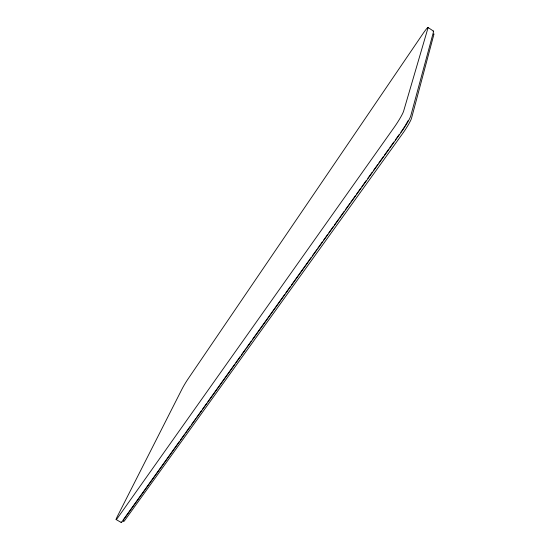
<?xml version="1.0" encoding="UTF-8"?>
<svg xmlns="http://www.w3.org/2000/svg" width="550" height="550" viewBox="0 0 550 550"><rect width="100%" height="100%" fill="white"/><g stroke="black" fill="none" stroke-linecap="round" stroke-linejoin="round"><path stroke-width="0.82" d="M179.293 441.623L123.791 519.124A9.618 0.749 -59.8 0 1 122.973 520.197M180.297 440.22L184.793 433.936M185.797 432.541L190.3 426.257M191.297 424.861L195.8 418.578M196.797 417.182L201.3 410.898M202.297 409.502L206.8 403.219M207.797 401.816L234.802 364.114M235.799 362.718L240.302 356.434M241.299 355.039L245.802 348.755M246.799 347.353L251.302 341.069M252.299 339.673L284.804 294.291M285.801 292.889L290.304 286.605M291.301 285.209L311.307 257.283M312.304 255.887L316.807 249.597M317.804 248.201L322.307 241.917M323.304 240.522L327.807 234.238M328.804 232.843L333.307 226.559M334.304 225.163L338.807 218.879M339.804 217.477L344.307 211.193M345.304 209.798L349.807 203.514M350.804 202.118L355.307 195.834M356.304 194.439L360.807 188.155M361.804 186.759L366.307 180.476M367.806 178.379L372.309 172.095M373.306 170.699L377.809 164.416M378.806 163.013L383.309 156.729M384.306 155.334L388.809 149.05M389.806 147.654L393.807 142.072M395.312 139.975L399.307 134.386M116.084 519.523L121.199 522.459M428.01 27.5L433.551 31.144M408.031 120.725A13.647 1.581 -56.9 0 1 405.137 125.764M404.766 126.369A13.647 1.581 -56.9 0 1 400.812 132.296M433.489 34.086A10.938 0.962 -56.8 0 1 433.916 34.348L411.558 118.126A13.64 1.609 -56.9 0 1 402.683 133.499L125.132 519.894A9.618 0.77 -59.8 0 1 123.695 520.864M433.118 31.35A11.55 0.99 -56.9 0 1 433.558 31.611L410.816 115.686A14.438 1.671 -56.9 0 1 401.411 131.945L122.829 520.809A10.161 0.791 -59.8 0 1 121.33 521.826M427.996 27.954L403.645 111.066A14.451 1.547 -57 0 1 394.206 127.318L117.686 517.852A10.168 0.736 -59.7 0 1 117.521 516.086L182.029 389.029A8.229 0.529 -59 0 1 187.942 379.108L422.606 34.196A11.557 0.914 -57 0 1 427.996 27.954"/></g></svg>
